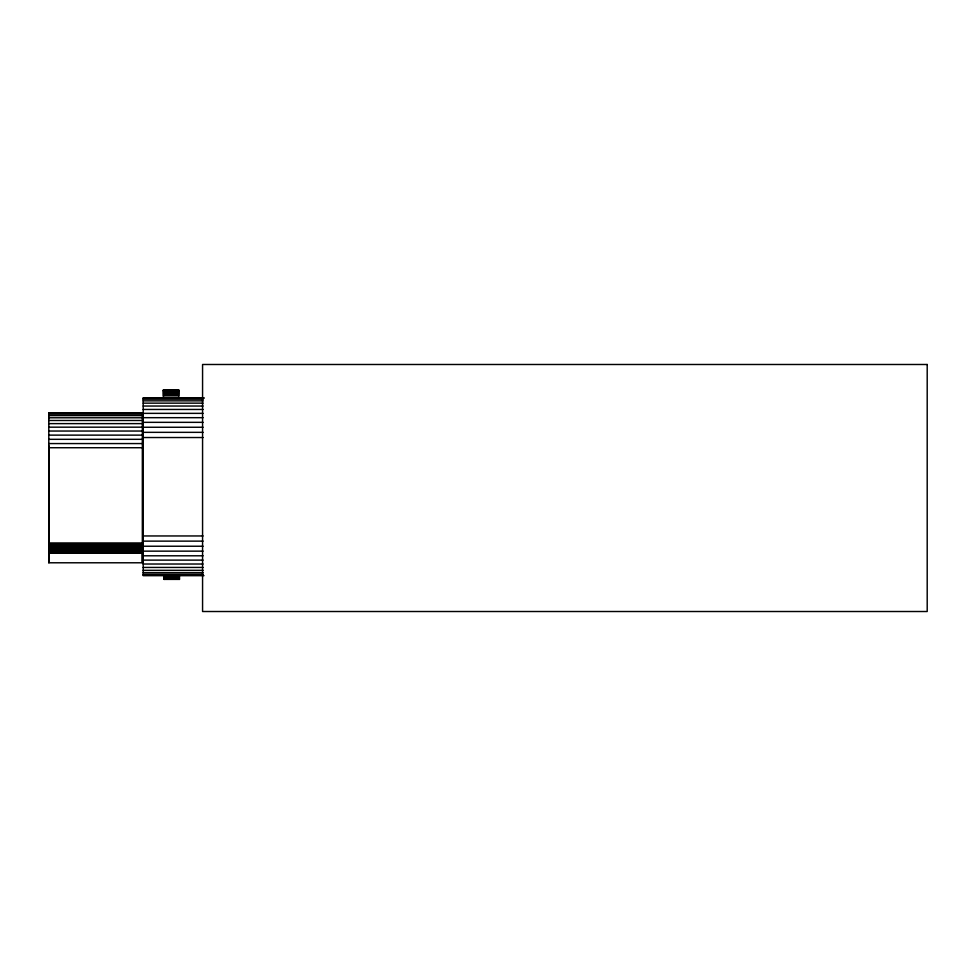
<?xml version="1.0" encoding="UTF-8"?>
<svg xmlns="http://www.w3.org/2000/svg" width="976" height="976" viewBox="0 0 976 976"><rect width="100%" height="100%" fill="white"/><g stroke="black" fill="none" stroke-linecap="round" stroke-linejoin="round"><path stroke-width="1.46" d="M48.8 562.786L48.8 412.763L142.337 412.763L142.337 562.786L48.8 562.786L48.8 544.144M48.8 445.703L48.8 542.961L142.337 542.961M142.337 562.786L142.337 553.258M163.382 390.107L178.718 390.107M163.382 390.351L178.718 390.351M163.382 390.693L178.718 390.693M163.382 391.132L178.718 391.132M163.382 391.644L178.718 391.644M163.382 392.23L178.718 392.23M163.382 392.877L178.718 392.877M163.382 393.572L178.718 393.572M163.382 394.316L178.718 394.316M163.382 395.073L178.718 395.073M163.382 395.853L178.718 395.853M203.984 397.842L143.191 397.842L143.191 575.645L203.984 575.645M143.191 398.171L203.984 398.171M143.191 399.184L203.093 399.184M143.191 400.855L203.093 400.855M143.191 403.149L203.093 403.149M143.191 406.04L203.093 406.04M143.191 409.456L203.093 409.456M48.8 413.055L142.337 413.08M48.8 413.312L142.337 413.312M143.191 413.36L203.093 413.36M48.8 414.044L142.337 414.044M48.8 415.617L142.337 415.617M143.191 417.679L203.093 417.679M48.8 417.777L142.337 417.777M48.8 420.473L142.337 420.473M143.191 422.34L203.093 422.34M48.8 423.621L142.337 423.621M48.8 427.171L142.337 427.171M143.191 427.256L203.093 427.256M48.8 431.038L142.337 431.038M143.191 432.344L203.093 432.344M48.8 435.125L142.337 435.125M143.191 437.529L203.093 437.529M48.8 439.322L142.337 439.322M48.8 443.568L142.337 443.568M48.8 447.728L142.337 447.728M143.191 535.958L203.093 535.958M143.191 541.131L203.093 541.131M48.8 544.401L142.337 544.401M48.8 545.779L142.337 545.779M143.191 546.231L203.093 546.231M48.8 547.085L142.337 547.085M48.8 548.292L142.337 548.292M48.8 549.403L142.337 549.403M48.8 550.391L142.337 550.391M48.8 551.245L142.337 551.245M143.191 551.147L203.093 551.147M48.8 551.952L142.337 551.952M48.8 552.514L142.337 552.514M48.8 552.928L142.337 552.928M48.8 553.258L142.337 553.172M143.191 555.795L203.093 555.795M143.191 560.114L203.093 560.114M143.191 564.018L203.093 564.018M143.191 567.446L203.093 567.446M143.191 570.326L203.093 570.326M143.191 572.619L203.093 572.619M143.191 574.291L203.093 574.291M143.191 575.303L203.093 575.303M164.102 575.755L179.425 575.755M164.102 576.45L179.425 576.45M164.102 577.097L179.425 577.097M164.102 577.682L179.425 577.682M164.102 578.195L179.425 578.195M164.102 578.634L179.425 578.634M164.102 578.975L179.425 578.975M164.102 579.232L179.425 579.232M164.102 579.378L179.425 579.378M179.425 575.023L179.425 579.427M178.718 397.842L178.718 389.9L163.382 389.949L163.382 397.842M164.102 575.023L164.102 579.427M927.2 364.487L202.569 364.487L202.569 611.513L927.2 611.513L927.2 364.487"/></g></svg>
